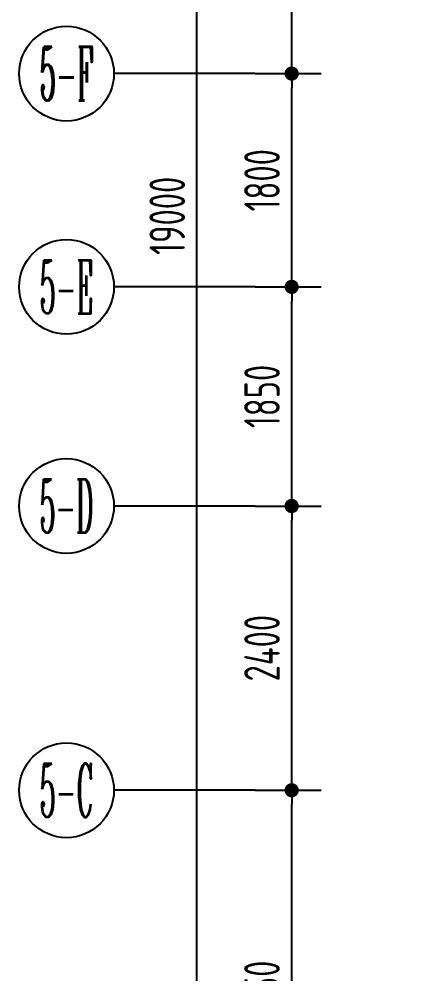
# Model space of a CAD drawing. Header units: millimetres. Extents: x -235126 to 312941, y -228449 to 114042.
# Drawn here: x -117237 to -113822, y -150937 to -142876 of the extents above; entities that cross this region are included whole.
import ezdxf
from ezdxf.enums import TextEntityAlignment as Align

# ---------------------------------------------------------------- set-up
doc = ezdxf.new("R2010")
doc.units = ezdxf.units.MM
doc.header["$LTSCALE"] = 800
doc.layers.get('DEFPOINTS').update_dxf_attribs({"color": 250})
doc.layers.add('AXIS', color=3, linetype='Continuous')
doc.layers.add('AXIS_TEXT', color=7, linetype='Continuous')
doc.styles.add('_TCH_AXIS', font='COMPLEX', dxfattribs={"width": 0.8, "bigfont": 'HZTXT'})
doc.styles.add('COMPLEX', font='COMPLEX')
doc.styles.add('TSSD_REIN_T3', font='TSSDENG', dxfattribs={"width": 0.7, "bigfont": 'HZTXT'})
doc.dimstyles.new('_TCH_ARCH&&100', dxfattribs={"dimtxt": 300, "dimasz": 120, "dimexe": 250, "dimexo": 0, "dimgap": 100, "dimtad": 1, "dimdec": 0, "dimzin": 0, "dimdsep": 46, "dimtxsty": 'TSSD_REIN_T3', "dimblk": 'DOT', "dimcen": 0.09, "dimclrt": 7, "dimazin": 2, "dimtfac": 1, "dimtdec": 0, "dimtix": 1, "dimtmove": 2, "dimatfit": 3, "dimtolj": 1, "dimtzin": 0, "dimarcsym": 0})

# ---------------------------------------------------------------- blocks, each defined once
blk = doc.blocks.new('_AXISO')
blk.add_circle((0, 0), 0.5)
at = {"layer": 'AXIS_TEXT', "style": 'COMPLEX', "width": 1.041667}
blk.add_attdef('A', text='', height=0.56, dxfattribs=at).set_placement((-0.25, -0.28), (0.25, -0.28), align=Align.FIT)
blk = doc.blocks.new('_Dot')
at = {"color": 0, "linetype": 'ByBlock', "lineweight": -2}
blk.add_line((-0.5, 0), (-1, 0), dxfattribs=at)
at = {"color": 0, "linetype": 'ByBlock', "const_width": 0.5}
blk.add_lwpolyline([(-0.25, 0, 1), (0.25, 0, 1)], format="xyb", close=True, dxfattribs=at)
blk = doc.blocks.new('*D291')
at = {"layer": 'AXIS', "color": 0, "lineweight": -2, "transparency": 16777216}
for p, q in [((-114966.8, -132978.9), (-116699.3, -134711.3)), ((-116437.6, -134619.4), (-107414.9, -143642.1)), ((-105774.5, -142171.3), (-107506.9, -143903.7))]:
    blk.add_line(p, q, dxfattribs=at)
at = {"layer": 'DEFPOINTS', "color": 0, "transparency": 16777216}
for p in [(-114966.8, -132978.9), (-105774.5, -142171.3), (-107330.1, -143726.9)]:
    blk.add_point(p, dxfattribs=at)
at = {"layer": 'AXIS', "color": 0, "lineweight": -2, "transparency": 16777216, "xscale": 120, "yscale": 120, "zscale": 120}
for p, rotation in [((-116522.5, -134534.5), 134.9999804356231), ((-107330.1, -143726.9), 314.9999804356231)]:
    blk.add_blockref('_Dot', p, dxfattribs=dict(at, rotation=rotation))
at = {"layer": 'AXIS', "color": 7, "transparency": 16777216, "insert": (-111749.5, -138953.9), "char_height": 300, "attachment_point": 5, "rotation": 314.99998, "style": 'TSSD_REIN_T3'}
blk.add_mtext('\\A1;13000', dxfattribs=at)
blk = doc.blocks.new('*D301')
at = {"layer": 'AXIS', "color": 0, "lineweight": -2, "transparency": 16777216}
for p, q in [((-115246.5, -135036.6), (-115987.3, -135036.6)), ((-115737.3, -153916.6), (-115737.3, -135156.6)), ((-115246.5, -154036.6), (-115987.3, -154036.6))]:
    blk.add_line(p, q, dxfattribs=at)
at = {"layer": 'DEFPOINTS', "color": 0, "transparency": 16777216}
for p in [(-115737.3, -135036.6), (-115246.5, -135036.6), (-115246.5, -154036.6)]:
    blk.add_point(p, dxfattribs=at)
at = {"layer": 'AXIS', "color": 0, "lineweight": -2, "transparency": 16777216, "xscale": 120, "yscale": 120, "zscale": 120}
for p, rotation in [((-115737.3, -135036.6), 90), ((-115737.3, -154036.6), 270)]:
    blk.add_blockref('_Dot', p, dxfattribs=dict(at, rotation=rotation))
at = {"layer": 'AXIS', "color": 7, "transparency": 16777216, "insert": (-115987.3, -144536.6), "char_height": 300, "attachment_point": 5, "rotation": 90, "style": 'TSSD_REIN_T3'}
blk.add_mtext('\\A1;19000', dxfattribs=at)
blk = doc.blocks.new('*D303')
at = {"layer": 'AXIS', "color": 0, "lineweight": -2, "transparency": 16777216}
for p, q in [((-115246.5, -149386.6), (-114687.3, -149386.6)), ((-114937.3, -152716.6), (-114937.3, -149506.6)), ((-115246.5, -152836.6), (-114687.3, -152836.6))]:
    blk.add_line(p, q, dxfattribs=at)
at = {"layer": 'DEFPOINTS', "color": 0, "transparency": 16777216}
for p in [(-115246.5, -149386.6), (-114937.3, -149386.6), (-115246.5, -152836.6)]:
    blk.add_point(p, dxfattribs=at)
at = {"layer": 'AXIS', "color": 0, "lineweight": -2, "transparency": 16777216, "xscale": 120, "yscale": 120, "zscale": 120}
for p, rotation in [((-114937.3, -149386.6), 90), ((-114937.3, -152836.6), 270)]:
    blk.add_blockref('_Dot', p, dxfattribs=dict(at, rotation=rotation))
at = {"layer": 'AXIS', "color": 7, "transparency": 16777216, "insert": (-115187.3, -151111.6), "char_height": 300, "attachment_point": 5, "rotation": 90, "style": 'TSSD_REIN_T3'}
blk.add_mtext('\\A1;3450', dxfattribs=at)
blk = doc.blocks.new('*D304')
at = {"layer": 'AXIS', "color": 0, "lineweight": -2, "transparency": 16777216}
for p, q in [((-115246.5, -146986.6), (-114687.3, -146986.6)), ((-114937.3, -149266.6), (-114937.3, -147106.6)), ((-115246.5, -149386.6), (-114687.3, -149386.6))]:
    blk.add_line(p, q, dxfattribs=at)
at = {"layer": 'DEFPOINTS', "color": 0, "transparency": 16777216}
for p in [(-115246.5, -146986.6), (-114937.3, -146986.6), (-115246.5, -149386.6)]:
    blk.add_point(p, dxfattribs=at)
at = {"layer": 'AXIS', "color": 0, "lineweight": -2, "transparency": 16777216, "xscale": 120, "yscale": 120, "zscale": 120}
for p, rotation in [((-114937.3, -146986.6), 90), ((-114937.3, -149386.6), 270)]:
    blk.add_blockref('_Dot', p, dxfattribs=dict(at, rotation=rotation))
at = {"layer": 'AXIS', "color": 7, "transparency": 16777216, "insert": (-115187.3, -148186.6), "char_height": 300, "attachment_point": 5, "rotation": 90, "style": 'TSSD_REIN_T3'}
blk.add_mtext('\\A1;2400', dxfattribs=at)
blk = doc.blocks.new('*D305')
at = {"layer": 'AXIS', "color": 0, "lineweight": -2, "transparency": 16777216}
for p, q in [((-115246.5, -145136.6), (-114687.3, -145136.6)), ((-114937.3, -146866.6), (-114937.3, -145256.6)), ((-115246.5, -146986.6), (-114687.3, -146986.6))]:
    blk.add_line(p, q, dxfattribs=at)
at = {"layer": 'DEFPOINTS', "color": 0, "transparency": 16777216}
for p in [(-115246.5, -145136.6), (-114937.3, -145136.6), (-115246.5, -146986.6)]:
    blk.add_point(p, dxfattribs=at)
at = {"layer": 'AXIS', "color": 0, "lineweight": -2, "transparency": 16777216, "xscale": 120, "yscale": 120, "zscale": 120}
for p, rotation in [((-114937.3, -145136.6), 90), ((-114937.3, -146986.6), 270)]:
    blk.add_blockref('_Dot', p, dxfattribs=dict(at, rotation=rotation))
at = {"layer": 'AXIS', "color": 7, "transparency": 16777216, "insert": (-115187.3, -146061.6), "char_height": 300, "attachment_point": 5, "rotation": 90, "style": 'TSSD_REIN_T3'}
blk.add_mtext('\\A1;1850', dxfattribs=at)
blk = doc.blocks.new('*D306')
at = {"layer": 'AXIS', "color": 0, "lineweight": -2, "transparency": 16777216}
for p, q in [((-115246.5, -143336.6), (-114687.3, -143336.6)), ((-114937.3, -145016.6), (-114937.3, -143456.6)), ((-115246.5, -145136.6), (-114687.3, -145136.6))]:
    blk.add_line(p, q, dxfattribs=at)
at = {"layer": 'DEFPOINTS', "color": 0, "transparency": 16777216}
for p in [(-115246.5, -143336.6), (-114937.3, -143336.6), (-115246.5, -145136.6)]:
    blk.add_point(p, dxfattribs=at)
at = {"layer": 'AXIS', "color": 0, "lineweight": -2, "transparency": 16777216, "xscale": 120, "yscale": 120, "zscale": 120}
for p, rotation in [((-114937.3, -143336.6), 90), ((-114937.3, -145136.6), 270)]:
    blk.add_blockref('_Dot', p, dxfattribs=dict(at, rotation=rotation))
at = {"layer": 'AXIS', "color": 7, "transparency": 16777216, "insert": (-115187.3, -144236.6), "char_height": 300, "attachment_point": 5, "rotation": 90, "style": 'TSSD_REIN_T3'}
blk.add_mtext('\\A1;1800', dxfattribs=at)
blk = doc.blocks.new('*D307')
at = {"layer": 'AXIS', "color": 0, "lineweight": -2, "transparency": 16777216}
for p, q in [((-115246.5, -140936.6), (-114687.3, -140936.6)), ((-114937.3, -143216.6), (-114937.3, -141056.6)), ((-115246.5, -143336.6), (-114687.3, -143336.6))]:
    blk.add_line(p, q, dxfattribs=at)
at = {"layer": 'DEFPOINTS', "color": 0, "transparency": 16777216}
for p in [(-115246.5, -140936.6), (-114937.3, -140936.6), (-115246.5, -143336.6)]:
    blk.add_point(p, dxfattribs=at)
at = {"layer": 'AXIS', "color": 0, "lineweight": -2, "transparency": 16777216, "xscale": 120, "yscale": 120, "zscale": 120}
for p, rotation in [((-114937.3, -140936.6), 90), ((-114937.3, -143336.6), 270)]:
    blk.add_blockref('_Dot', p, dxfattribs=dict(at, rotation=rotation))
at = {"layer": 'AXIS', "color": 7, "transparency": 16777216, "insert": (-115187.3, -142136.6), "char_height": 300, "attachment_point": 5, "rotation": 90, "style": 'TSSD_REIN_T3'}
blk.add_mtext('\\A1;2400', dxfattribs=at)

msp = doc.modelspace()

# ---------------------------------------------------------------- linework, layer by layer
at = {"layer": 'AXIS'}
for p, q in [((-115246.5, -143336.6), (-116437.3, -143336.6)), ((-115246.5, -145136.6), (-116437.3, -145136.6)), ((-115246.5, -146986.6), (-116437.3, -146986.6)), ((-115246.5, -149386.6), (-116437.3, -149386.6))]:
    msp.add_line(p, q, dxfattribs=at)

# ---------------------------------------------------------------- block references
ref = msp.add_blockref('_AXISO', (-116837.3, -143336.6), dxfattribs=dict(at, xscale=800, yscale=800, zscale=800))
ref.add_attrib('A', '5-F', dxfattribs={"layer": 'AXIS_TEXT', "height": 452.55, "rotation": 360, "style": '_TCH_AXIS', "width": 0.33871}).set_placement((-117063.6, -143562.8), (-116611.1, -143562.8), align=Align.FIT)
ref = msp.add_blockref('_AXISO', (-116837.3, -145136.6), dxfattribs=dict(at, xscale=800, yscale=800, zscale=800))
ref.add_attrib('A', '5-E', dxfattribs={"layer": 'AXIS_TEXT', "height": 452.55, "rotation": 360, "style": '_TCH_AXIS', "width": 0.33871}).set_placement((-117063.6, -145362.8), (-116611.1, -145362.8), align=Align.FIT)
ref = msp.add_blockref('_AXISO', (-116837.3, -146986.6), dxfattribs=dict(at, xscale=800, yscale=800, zscale=800))
ref.add_attrib('A', '5-D', dxfattribs={"layer": 'AXIS_TEXT', "height": 452.55, "rotation": 360, "style": '_TCH_AXIS', "width": 0.333333}).set_placement((-117063.6, -147212.8), (-116611.1, -147212.8), align=Align.FIT)
ref = msp.add_blockref('_AXISO', (-116837.3, -149386.6), dxfattribs=dict(at, xscale=800, yscale=800, zscale=800))
ref.add_attrib('A', '5-C', dxfattribs={"layer": 'AXIS_TEXT', "height": 452.55, "rotation": 360, "style": '_TCH_AXIS', "width": 0.344262}).set_placement((-117063.6, -149612.8), (-116611.1, -149612.8), align=Align.FIT)

# ---------------------------------------------------------------- dimensions: what is measured, and where the dimension line sits
for p1, p2, distance, picture, middle in [((-114966.8, -132978.9), (-105774.5, -142171.3), -2200, '*D291', (-111749.5, -138953.9)), ((-115246.5, -154036.6), (-115246.5, -135036.6), 490.9, '*D301', (-115987.3, -144536.6)), ((-115246.5, -143336.6), (-115246.5, -140936.6), -309.1, '*D307', (-115187.3, -142136.6)), ((-115246.5, -145136.6), (-115246.5, -143336.6), -309.1, '*D306', (-115187.3, -144236.6)), ((-115246.5, -146986.6), (-115246.5, -145136.6), -309.1, '*D305', (-115187.3, -146061.6)), ((-115246.5, -149386.6), (-115246.5, -146986.6), -309.1, '*D304', (-115187.3, -148186.6)), ((-115246.5, -152836.6), (-115246.5, -149386.6), -309.1, '*D303', (-115187.3, -151111.6))]:
    dim = msp.add_aligned_dim(p1=p1, p2=p2, distance=distance, dimstyle='_TCH_ARCH&&100', dxfattribs=at)
    dim.commit()
    dim.dimension.update_dxf_attribs({"geometry": picture, "text_midpoint": middle})

doc.saveas('drawing.dxf')
